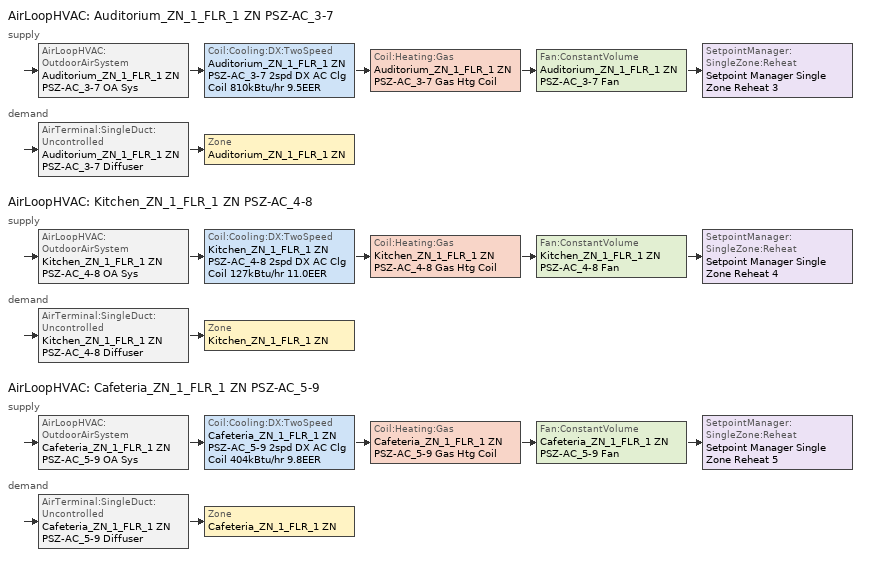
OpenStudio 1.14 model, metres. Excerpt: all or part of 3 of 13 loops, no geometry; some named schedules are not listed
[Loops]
AirLoopHVAC 'Auditorium_ZN_1_FLR_1 ZN PSZ-AC_3-7'
 supply: AirLoopHVAC:OutdoorAirSystem 'Auditorium_ZN_1_FLR_1 ZN PSZ-AC_3-7 OA Sys' > Coil:Cooling:DX:TwoSpeed 'Auditorium_ZN_1_FLR_1 ZN PSZ-AC_3-7 2spd DX AC Clg Coil 810kBtu/hr 9.5EER' > Coil:Heating:Gas 'Auditorium_ZN_1_FLR_1 ZN PSZ-AC_3-7 Gas Htg Coil' > Fan:ConstantVolume 'Auditorium_ZN_1_FLR_1 ZN PSZ-AC_3-7 Fan' > SetpointManager:SingleZone:Reheat 'Setpoint Manager Single Zone Reheat 3'
 demand: AirTerminal:SingleDuct:Uncontrolled 'Auditorium_ZN_1_FLR_1 ZN PSZ-AC_3-7 Diffuser' > Zone 'Auditorium_ZN_1_FLR_1 ZN'
AirLoopHVAC 'Kitchen_ZN_1_FLR_1 ZN PSZ-AC_4-8'
 supply: AirLoopHVAC:OutdoorAirSystem 'Kitchen_ZN_1_FLR_1 ZN PSZ-AC_4-8 OA Sys' > Coil:Cooling:DX:TwoSpeed 'Kitchen_ZN_1_FLR_1 ZN PSZ-AC_4-8 2spd DX AC Clg Coil 127kBtu/hr 11.0EER' > Coil:Heating:Gas 'Kitchen_ZN_1_FLR_1 ZN PSZ-AC_4-8 Gas Htg Coil' > Fan:ConstantVolume 'Kitchen_ZN_1_FLR_1 ZN PSZ-AC_4-8 Fan' > SetpointManager:SingleZone:Reheat 'Setpoint Manager Single Zone Reheat 4'
 demand: AirTerminal:SingleDuct:Uncontrolled 'Kitchen_ZN_1_FLR_1 ZN PSZ-AC_4-8 Diffuser' > Zone 'Kitchen_ZN_1_FLR_1 ZN'
AirLoopHVAC 'Cafeteria_ZN_1_FLR_1 ZN PSZ-AC_5-9'
 supply: AirLoopHVAC:OutdoorAirSystem 'Cafeteria_ZN_1_FLR_1 ZN PSZ-AC_5-9 OA Sys' > Coil:Cooling:DX:TwoSpeed 'Cafeteria_ZN_1_FLR_1 ZN PSZ-AC_5-9 2spd DX AC Clg Coil 404kBtu/hr 9.8EER' > Coil:Heating:Gas 'Cafeteria_ZN_1_FLR_1 ZN PSZ-AC_5-9 Gas Htg Coil' > Fan:ConstantVolume 'Cafeteria_ZN_1_FLR_1 ZN PSZ-AC_5-9 Fan' > SetpointManager:SingleZone:Reheat 'Setpoint Manager Single Zone Reheat 5'
 demand: AirTerminal:SingleDuct:Uncontrolled 'Cafeteria_ZN_1_FLR_1 ZN PSZ-AC_5-9 Diffuser' > Zone 'Cafeteria_ZN_1_FLR_1 ZN'
[Sizing:Zone] Zone Cooling Design Supply Air Temperature Input Method=SupplyAirTemperature; Zone Cooling Design Supply Air Temperature {C}=12.8; Zone Cooling Design Supply Air Temperature Difference {deltaC}=11.11; Zone Heating Design Supply Air Temperature Input Method=SupplyAirTemperature; Zone Heating Design Supply Air Temperature {C}=40; Zone Heating Design Supply Air Temperature Difference {deltaC}=11.11; Zone Cooling Design Supply Air Humidity Ratio {kg-H2O/kg-air}=0.0085; Zone Heating Design Supply Air Humidity Ratio {kg-H2O/kg-air}=0.008; Cooling Design Air Flow Method=DesignDay; Heating Design Air Flow Method=DesignDay; Account for Dedicated Outdoor Air System=No; Dedicated Outdoor Air System Control Strategy=NeutralSupplyAir; Dedicated Outdoor Air Low Setpoint Temperature for Design {C}=autosize; Dedicated Outdoor Air High Setpoint Temperature for Design {C}=autosize
Cafeteria_ZN_1_FLR_1 ZN; Kitchen_ZN_1_FLR_1 ZN; Auditorium_ZN_1_FLR_1 ZN
[Zone equipment]
Cafeteria_ZN_1_FLR_1 ZN: Cafeteria_ZN_1_FLR_1 ZN PSZ-AC_5-9 Diffuser
Kitchen_ZN_1_FLR_1 ZN: Kitchen_ZN_1_FLR_1 ZN PSZ-AC_4-8 Diffuser, Kitchen_ZN_1_FLR_1 ZN Exhaust Fan
Auditorium_ZN_1_FLR_1 ZN: Auditorium_ZN_1_FLR_1 ZN PSZ-AC_3-7 Diffuser
[AirLoopHVAC] Availability Schedule=SchoolSecondary HVACOperationSchd; Design Supply Air Flow Rate {m3/s}=AutoSize
Name | Availability Manager
Auditorium_ZN_1_FLR_1 ZN PSZ-AC_3-7 | Availability Manager Night Cycle 7
Kitchen_ZN_1_FLR_1 ZN PSZ-AC_4-8 | Availability Manager Night Cycle 8
Cafeteria_ZN_1_FLR_1 ZN PSZ-AC_5-9 | Availability Manager Night Cycle 9
[Sizing:System] Type of Load to Size On=Sensible; Design Outdoor Air Flow Rate {m3/s}=Autosize; Minimum System Air Flow Ratio=1; Preheat Design Temperature {C}=7; Preheat Design Humidity Ratio {kg-H2O/kg-Air}=0.008; Precool Design Temperature {C}=12.8; Precool Design Humidity Ratio {kg-H2O/kg-Air}=0.008; Central Cooling Design Supply Air Temperature {C}=12.8; Central Heating Design Supply Air Temperature {C}=40; Sizing Option=Coincident; 100% Outdoor Air in Cooling=No; 100% Outdoor Air in Heating=No; Central Cooling Design Supply Air Humidity Ratio {kg-H2O/kg-Air}=0.0085; Central Heating Design Supply Air Humidity Ratio {kg-H2O/kg-Air}=0.008; Cooling Design Air Flow Method=DesignDay; Cooling Design Air Flow Rate {m3/s}=0; Heating Design Air Flow Method=DesignDay; Heating Design Air Flow Rate {m3/s}=0; System Outdoor Air Method=ZoneSum; Zone Maximum Outdoor Air Fraction=1; Cooling Supply Air Flow Rate Per Floor Area {m3/s-m2}=0.00996765; Cooling Fraction of Autosized Cooling Supply Air Flow Rate=1; Cooling Supply Air Flow Rate Per Unit Cooling Capacity {m3/s-W}=3.94755e-05; Heating Supply Air Flow Rate Per Floor Area {m3/s-m2}=0.00996765; Heating Fraction of Autosized Heating Supply Air Flow Rate=1; Heating Fraction of Autosized Cooling Supply Air Flow Rate=1; Heating Supply Air Flow Rate Per Unit Heating Capacity {m3/s-W}=3.15882e-05; Cooling Design Capacity Method=CoolingDesignCapacity; Cooling Design Capacity {W}=autosize; Cooling Design Capacity Per Floor Area {W/m2}=234.7; Fraction of Autosized Cooling Design Capacity=1; Heating Design Capacity Method=HeatingDesignCapacity; Heating Design Capacity {W}=autosize; Heating Design Capacity Per Floor Area {W/m2}=157; Fraction of Autosized Heating Design Capacity=1; Central Cooling Capacity Control Method=OnOff
Auditorium_ZN_1_FLR_1 ZN PSZ-AC_3-7; Kitchen_ZN_1_FLR_1 ZN PSZ-AC_4-8; Cafeteria_ZN_1_FLR_1 ZN PSZ-AC_5-9
[Controller:OutdoorAir] Minimum Outdoor Air Flow Rate {m3/s}=Autosize; Maximum Outdoor Air Flow Rate {m3/s}=Autosize; Economizer Control Type=DifferentialEnthalpy; Economizer Control Action Type=ModulateFlow; Lockout Type=NoLockout; Minimum Limit Type=FixedMinimum; Minimum Outdoor Air Schedule=SchoolSecondary MinOA_MotorizedDamper_Sched; High Humidity Control=No
Name | Maximum Fraction of Outdoor Air Schedule | Controller Mechanical Ventilation | Heat Recovery Bypass Control Type
Auditorium_ZN_1_FLR_1 ZN PSZ-AC_3-7 OA Sys Controller | AuditoriumZN1FLR1ZNPSZAC37maxOASch | Controller Mechanical Ventilation 3 | BypassWhenOAFlowGreaterThanMinimum
Kitchen_ZN_1_FLR_1 ZN PSZ-AC_4-8 OA Sys Controller | KitchenZN1FLR1ZNPSZAC48maxOASch | Controller Mechanical Ventilation 4 | BypassWhenWithinEconomizerLimits
Cafeteria_ZN_1_FLR_1 ZN PSZ-AC_5-9 OA Sys Controller | CafeteriaZN1FLR1ZNPSZAC59maxOASch | Controller Mechanical Ventilation 5 | BypassWhenOAFlowGreaterThanMinimum
[Controller:MechanicalVentilation] Availability Schedule=Always On Discrete; System Outdoor Air Method=ZoneSum
Controller Mechanical Ventilation 3; Controller Mechanical Ventilation 4; Controller Mechanical Ventilation 5
[AirLoopHVAC:OutdoorAirSystem]
Name | Controller
Auditorium_ZN_1_FLR_1 ZN PSZ-AC_3-7 OA Sys | Auditorium_ZN_1_FLR_1 ZN PSZ-AC_3-7 OA Sys Controller
Kitchen_ZN_1_FLR_1 ZN PSZ-AC_4-8 OA Sys | Kitchen_ZN_1_FLR_1 ZN PSZ-AC_4-8 OA Sys Controller
Cafeteria_ZN_1_FLR_1 ZN PSZ-AC_5-9 OA Sys | Cafeteria_ZN_1_FLR_1 ZN PSZ-AC_5-9 OA Sys Controller
[AvailabilityManager:NightCycle] Control Type=CycleOnAny; Thermostat Tolerance {deltaC}=1; Cycling Run Time {s}=1800
Availability Manager Night Cycle 7; Availability Manager Night Cycle 8; Availability Manager Night Cycle 9
[SetpointManager:SingleZone:Reheat] Minimum Supply Air Temperature {C}=10; Maximum Supply Air Temperature {C}=50
Name | Control Zone
Setpoint Manager Single Zone Reheat 3 | Auditorium_ZN_1_FLR_1 ZN
Setpoint Manager Single Zone Reheat 4 | Kitchen_ZN_1_FLR_1 ZN
Setpoint Manager Single Zone Reheat 5 | Cafeteria_ZN_1_FLR_1 ZN
[Fan:ConstantVolume] Availability Schedule=SchoolSecondary HVACOperationSchd; Maximum Flow Rate {m3/s}=AutoSize
Name | Fan Efficiency | Pressure Rise {Pa} | Motor Efficiency
Auditorium_ZN_1_FLR_1 ZN PSZ-AC_3-7 Fan | 0.6084 | 1018.77 | 0.936
Kitchen_ZN_1_FLR_1 ZN PSZ-AC_4-8 Fan | 0.56225 | 622.722 | 0.865
Cafeteria_ZN_1_FLR_1 ZN PSZ-AC_5-9 Fan | 0.6006 | 1018.77 | 0.924
[Coil:Heating:Gas] Availability Schedule=Always On Discrete; Gas Burner Efficiency=0.8; Nominal Capacity {W}=AutoSize; Parasitic Electric Load {W}=0; Parasitic Gas Load {W}=0
Auditorium_ZN_1_FLR_1 ZN PSZ-AC_3-7 Gas Htg Coil; Kitchen_ZN_1_FLR_1 ZN PSZ-AC_4-8 Gas Htg Coil; Cafeteria_ZN_1_FLR_1 ZN PSZ-AC_5-9 Gas Htg Coil
[Coil:Cooling:DX:TwoSpeed] Availability Schedule=Always On Discrete; Rated High Speed Total Cooling Capacity {W}=Autosize; Rated High Speed Sensible Heat Ratio=Autosize; Rated High Speed Air Flow Rate {m3/s}=Autosize; Rated Low Speed Total Cooling Capacity {W}=Autosize; Rated Low Speed Sensible Heat Ratio=0.69; Condenser Type=AirCooled; High Speed Evaporative Condenser Effectiveness=0; High Speed Evaporative Condenser Air Flow Rate {m3/s}=Autosize; High Speed Evaporative Condenser Pump Rated Power Consumption {W}=Autosize; Low Speed Evaporative Condenser Effectiveness=0; Low Speed Evaporative Condenser Air Flow Rate {m3/s}=Autosize; Low Speed Evaporative Condenser Pump Rated Power Consumption {W}=Autosize; Basin Heater Capacity {W/K}=10; Basin Heater Setpoint Temperature {C}=2
Name | Rated High Speed COP {W/W} | Total Cooling Capacity Function of Temperature Curve | Total Cooling Capacity Function of Flow Fraction Curve | Energy Input Ratio Function of Temperature Curve | Energy Input Ratio Function of Flow Fraction Curve | Part Load Fraction Correlation Curve | Rated Low Speed COP {W/W} | Low Speed Total Cooling Capacity Function of Temperature Curve | Low Speed Energy Input Ratio Function of Temperature Curve
Auditorium_ZN_1_FLR_1 ZN PSZ-AC_3-7 2spd DX AC Clg Coil 810kBtu/hr 9.5EER | 3.2994 | PSZ-AC_Unitary_PackagecoolCapFT | PSZ-AC_Unitary_PackagecoolFFF | PSZ-AC DX Unitary Package EIRFT | PSZ-AC_Unitary_PackagecoolEIRFFF | PSZ-AC_Unitary_PackagecoolPLR | 3.2994 | PSZ-AC_Unitary_PackagecoolCapFT 1 | PSZ-AC DX Unitary Package EIRFT 1
Kitchen_ZN_1_FLR_1 ZN PSZ-AC_4-8 2spd DX AC Clg Coil 127kBtu/hr 11.0EER | 3.79883 | PSZ-AC_Unitary_PackagecoolCapFT 8 | PSZ-AC_Unitary_PackagecoolFFF 4 | PSZ-AC DX Unitary Package EIRFT 8 | PSZ-AC_Unitary_PackagecoolEIRFFF 4 | PSZ-AC_Unitary_PackagecoolPLR 4 | 3.79883 | PSZ-AC_Unitary_PackagecoolCapFT 9 | PSZ-AC DX Unitary Package EIRFT 9
Cafeteria_ZN_1_FLR_1 ZN PSZ-AC_5-9 2spd DX AC Clg Coil 404kBtu/hr 9.8EER | 3.39929 | PSZ-AC_Unitary_PackagecoolCapFT 4 | PSZ-AC_Unitary_PackagecoolFFF 2 | PSZ-AC DX Unitary Package EIRFT 4 | PSZ-AC_Unitary_PackagecoolEIRFFF 2 | PSZ-AC_Unitary_PackagecoolPLR 2 | 3.39929 | PSZ-AC_Unitary_PackagecoolCapFT 5 | PSZ-AC DX Unitary Package EIRFT 5
[AirTerminal:SingleDuct:Uncontrolled] Availability Schedule=Always On Discrete; Maximum Air Flow Rate {m3/s}=AutoSize
Auditorium_ZN_1_FLR_1 ZN PSZ-AC_3-7 Diffuser; Kitchen_ZN_1_FLR_1 ZN PSZ-AC_4-8 Diffuser; Cafeteria_ZN_1_FLR_1 ZN PSZ-AC_5-9 Diffuser
[Fan:ZoneExhaust]
Kitchen_ZN_1_FLR_1 ZN Exhaust Fan: Availability Schedule=SchoolSecondary Kitchen_Exhaust_SCH; Fan Efficiency=0.385; Pressure Rise {Pa}=124.544; Maximum Flow Rate {m3/s}=2.54852; Flow Fraction Schedule=SchoolSecondary Kitchen_Exhaust_SCH_DCV; System Availability Manager Coupling Mode=Decoupled; Balanced Exhaust Fraction Schedule=SchoolSecondary Kitchen Exhaust Fan Balanced Exhaust Fraction Schedule
[Refrigeration:Case] Availability Schedule=Always On Discrete; Zone=Kitchen_ZN_1_FLR_1 ZN; Rated Ambient Temperature {C}=23.8889; Rated Ambient Relative Humidity {percent}=55; Rated Total Cooling Capacity per Unit Length {W/m}=734; Case Length {m}=7.32; Latent Case Credit Curve Type=CaseTemperatureMethod; Standard Case Lighting Power per Unit Length {W/m}=33; Case Lighting Schedule=SchoolSecondary BLDG_LIGHT_SCH; Fraction of Lighting Energy to Case=1; Anti-Sweat Heater Control Type=None; Humidity at Zero Anti-Sweat Heater Energy {percent}=0; Case Height {m}=0; Defrost Energy Correction Curve Type=None; Refrigerated Case Restocking Schedule=SchoolSecondary Kitchen_ZN_1_FLR_1_Case:1_WALKINFREEZER_WalkInStockingSched
Name | Rated Latent Heat Ratio | Rated Runtime Fraction | Case Operating Temperature {C} | Latent Case Credit Curve | Standard Case Fan Power per Unit Length {W/m} | Operating Case Fan Power per Unit Length {W/m} | Fraction of Anti-Sweat Heater Energy to Case | Case Defrost Power per Unit Length {W/m} | Case Defrost Type | Case Defrost Schedule | Case Defrost Drip-Down Schedule | Under Case HVAC Return Air Fraction | Case Credit Fraction Schedule
Kitchen_ZN_1_FLR_1 ZN Walkin Freezer | 0.1 | 0.4 | -23 | Single Shelf Horizontal Latent Energy Multiplier_After2004 | 68.3 | 68.3 | 0 | 410 | Electric | Refrigeration Defrost Schedule | Refrigeration Defrost DripDown Schedule | 0 | Refrigeration Case Credit Schedule
Kitchen_ZN_1_FLR_1 ZN Display Case | 0.08 | 0.85 | 2 | Multi Shelf Vertical Latent Energy Multiplier | 55 | 55 | 0.2 | 0 | OffCycle | Refrigeration Defrost Schedule 1 |  | 0.05
[Refrigeration:Condenser:AirCooled] Rated Subcooling Temperature Difference {deltaC}=0; Condenser Fan Speed Control Type=VariableSpeed; Rated Fan Power {W}=750; Minimum Fan Air Flow Ratio=0.25
Name | Rated Effective Total Heat Rejection Rate Curve
Refrigeration Condenser Air Cooled 1 | Refrigeration Condenser Air Cooled HR Curve
Refrigeration Condenser Air Cooled 2 | Refrigeration Condenser Air Cooled HR Curve 1
[Refrigeration:System] Minimum Condensing Temperature {C}=21; Refrigeration System Working Fluid Type=R404a; Suction Temperature Control Type=ConstantSuctionTemperature; Suction Piping Zone=Kitchen_ZN_1_FLR_1 ZN
Name | Refrigeration Condenser
Refrigeration System 1 | Refrigeration Condenser Air Cooled 1
Refrigeration System 2 | Refrigeration Condenser Air Cooled 2
[EnergyManagementSystem:Sensor]
Name | Output Variable or Output Meter Index Key | Output Variable or Output Meter
AuditoriumZN1FLR1ZNPSZAC37DATRqd | Node 356 | System Node Setpoint Temperature
AuditoriumZN1FLR1ZNPSZAC37HeatingRTF | Auditorium_ZN_1_FLR_1 ZN PSZ-AC_3-7 Gas Htg Coil | Heating Coil Runtime Fraction
AuditoriumZN1FLR1ZNPSZAC37RTF | Auditorium_ZN_1_FLR_1 ZN PSZ-AC_3-7 2spd DX AC Clg Coil 810kBtu/hr 9.5EER | Cooling Coil Runtime Fraction
CafeteriaZN1FLR1ZNPSZAC59DATRqd | Node 378 | System Node Setpoint Temperature
CafeteriaZN1FLR1ZNPSZAC59HeatingRTF | Cafeteria_ZN_1_FLR_1 ZN PSZ-AC_5-9 Gas Htg Coil | Heating Coil Runtime Fraction
CafeteriaZN1FLR1ZNPSZAC59RTF | Cafeteria_ZN_1_FLR_1 ZN PSZ-AC_5-9 2spd DX AC Clg Coil 404kBtu/hr 9.8EER | Cooling Coil Runtime Fraction
KitchenZN1FLR1ZNPSZAC48DATRqd | Node 367 | System Node Setpoint Temperature
KitchenZN1FLR1ZNPSZAC48HeatingRTF | Kitchen_ZN_1_FLR_1 ZN PSZ-AC_4-8 Gas Htg Coil | Heating Coil Runtime Fraction
KitchenZN1FLR1ZNPSZAC48RTF | Kitchen_ZN_1_FLR_1 ZN PSZ-AC_4-8 2spd DX AC Clg Coil 127kBtu/hr 11.0EER | Cooling Coil Runtime Fraction
[EnergyManagementSystem:InternalVariable]
Name | Internal Data Index Key | Internal Data Type
AuditoriumZN1FLR1ZNPSZAC37OADesignMass | Auditorium_ZN_1_FLR_1 ZN PSZ-AC_3-7 OA Sys Controller | Outdoor Air Controller Minimum Mass Flow Rate
AuditoriumZN1FLR1ZNPSZAC37FanDesignPressure | Auditorium_ZN_1_FLR_1 ZN PSZ-AC_3-7 Fan | Fan Nominal Pressure Rise
AuditoriumZN1FLR1ZNPSZAC37DesignFlowMass | Auditorium_ZN_1_FLR_1 ZN PSZ-AC_3-7 OA Sys Controller | Outdoor Air Controller Maximum Mass Flow Rate
CafeteriaZN1FLR1ZNPSZAC59OADesignMass | Cafeteria_ZN_1_FLR_1 ZN PSZ-AC_5-9 OA Sys Controller | Outdoor Air Controller Minimum Mass Flow Rate
CafeteriaZN1FLR1ZNPSZAC59FanDesignPressure | Cafeteria_ZN_1_FLR_1 ZN PSZ-AC_5-9 Fan | Fan Nominal Pressure Rise
CafeteriaZN1FLR1ZNPSZAC59DesignFlowMass | Cafeteria_ZN_1_FLR_1 ZN PSZ-AC_5-9 OA Sys Controller | Outdoor Air Controller Maximum Mass Flow Rate
KitchenZN1FLR1ZNPSZAC48OADesignMass | Kitchen_ZN_1_FLR_1 ZN PSZ-AC_4-8 OA Sys Controller | Outdoor Air Controller Minimum Mass Flow Rate
KitchenZN1FLR1ZNPSZAC48FanDesignPressure | Kitchen_ZN_1_FLR_1 ZN PSZ-AC_4-8 Fan | Fan Nominal Pressure Rise
KitchenZN1FLR1ZNPSZAC48DesignFlowMass | Kitchen_ZN_1_FLR_1 ZN PSZ-AC_4-8 OA Sys Controller | Outdoor Air Controller Maximum Mass Flow Rate
[EnergyManagementSystem:Actuator] Actuated Component Type=Fan; Actuated Component Control Type=Fan Pressure Rise
Name | Actuated Component
AuditoriumZN1FLR1ZNPSZAC37FanPressure | Auditorium_ZN_1_FLR_1 ZN PSZ-AC_3-7 Fan
CafeteriaZN1FLR1ZNPSZAC59FanPressure | Cafeteria_ZN_1_FLR_1 ZN PSZ-AC_5-9 Fan
KitchenZN1FLR1ZNPSZAC48FanPressure | Kitchen_ZN_1_FLR_1 ZN PSZ-AC_4-8 Fan
[Schedule:Ruleset]
Name | Default Day Schedule | Summer Design Day Schedule | Winter Design Day Schedule
SchoolSecondary BLDG_LIGHT_SCH | SchoolSecondary BLDG_LIGHT_SCH Default | SchoolSecondary BLDG_LIGHT_SCH Summer Design Day | SchoolSecondary BLDG_LIGHT_SCH Winter Design Day
SchoolSecondary HVACOperationSchd | SchoolSecondary HVACOperationSchd Default | SchoolSecondary HVACOperationSchd Summer Design Day | SchoolSecondary HVACOperationSchd Winter Design Day
SchoolSecondary MinOA_MotorizedDamper_Sched | SchoolSecondary MinOA_MotorizedDamper_Sched Default | SchoolSecondary MinOA_MotorizedDamper_Sched Summer Design Day | SchoolSecondary MinOA_MotorizedDamper_Sched Winter Design Day
SchoolSecondary Kitchen_Exhaust_SCH | SchoolSecondary Kitchen_Exhaust_SCH Default | SchoolSecondary Kitchen_Exhaust_SCH Summer Design Day | SchoolSecondary Kitchen_Exhaust_SCH Winter Design Day
SchoolSecondary Kitchen_Exhaust_SCH_DCV | SchoolSecondary Kitchen_Exhaust_SCH_DCV Default | SchoolSecondary Kitchen_Exhaust_SCH_DCV Summer Design Day | SchoolSecondary Kitchen_Exhaust_SCH_DCV Winter Design Day
SchoolSecondary Kitchen Exhaust Fan Balanced Exhaust Fraction Schedule | SchoolSecondary Kitchen Exhaust Fan Balanced Exhaust Fraction Schedule Default | SchoolSecondary Kitchen Exhaust Fan Balanced Exhaust Fraction Schedule Summer Design Day | SchoolSecondary Kitchen Exhaust Fan Balanced Exhaust Fraction Schedule Winter Design Day
Refrigeration Defrost Schedule | Refrigeration Defrost Schedule Default
Refrigeration Defrost DripDown Schedule | Refrigeration Defrost DripDown Schedule Default
Refrigeration Case Credit Schedule | Refrigeration Case Credit Schedule Default
SchoolSecondary Kitchen_ZN_1_FLR_1_Case:1_WALKINFREEZER_WalkInStockingSched | SchoolSecondary Kitchen_ZN_1_FLR_1_Case:1_WALKINFREEZER_WalkInStockingSched Default | SchoolSecondary Kitchen_ZN_1_FLR_1_Case:1_WALKINFREEZER_WalkInStockingSched Summer Design Day | SchoolSecondary Kitchen_ZN_1_FLR_1_Case:1_WALKINFREEZER_WalkInStockingSched Winter Design Day
Refrigeration Defrost Schedule 1 | Refrigeration Defrost Schedule Default 1
AuditoriumZN1FLR1ZNPSZAC37maxOASch | AuditoriumZN1FLR1ZNPSZAC37maxOASchDefault
CafeteriaZN1FLR1ZNPSZAC59maxOASch | CafeteriaZN1FLR1ZNPSZAC59maxOASchDefault
KitchenZN1FLR1ZNPSZAC48maxOASch | KitchenZN1FLR1ZNPSZAC48maxOASchDefault
[Schedule:Day]
SchoolSecondary HVACOperationSchd Default; SchoolSecondary MinOA_MotorizedDamper_Sched Default; SchoolSecondary Kitchen_Exhaust_SCH Default; SchoolSecondary Kitchen Exhaust Fan Balanced Exhaust Fraction Schedule Default: 24, 0, 0
SchoolSecondary HVACOperationSchd Winter Design Day; SchoolSecondary HVACOperationSchd Summer Design Day: 7, 0, 0, 21, 0, 1, 24, 0, 0
SchoolSecondary MinOA_MotorizedDamper_Sched Winter Design Day; SchoolSecondary MinOA_MotorizedDamper_Sched Summer Design Day; SchoolSecondary Kitchen_Exhaust_SCH Winter Design Day; SchoolSecondary Kitchen_Exhaust_SCH Summer Design Day: 8, 0, 0, 21, 0, 1, 24, 0, 0
SchoolSecondary Kitchen_Exhaust_SCH_DCV Default; SchoolSecondary Kitchen_Exhaust_SCH_DCV Winter Design Day; SchoolSecondary Kitchen_Exhaust_SCH_DCV Summer Design Day: 24, 0, 1
SchoolSecondary Kitchen Exhaust Fan Balanced Exhaust Fraction Schedule Winter Design Day; SchoolSecondary Kitchen Exhaust Fan Balanced Exhaust Fraction Schedule Summer Design Day: 8, 0, 0, 21, 0, 0.746296, 24, 0, 0
AuditoriumZN1FLR1ZNPSZAC37maxOASchDefault; CafeteriaZN1FLR1ZNPSZAC59maxOASchDefault; KitchenZN1FLR1ZNPSZAC48maxOASchDefault: 24, 0, 0.7
[Schedule:Rule] Date Specification Type=DateRange; Start Day=1
Name | Schedule Ruleset | Rule Order | Day Schedule | Apply Monday | Apply Tuesday | Apply Wednesday | Apply Thursday | Apply Friday | Start Month | End Month | End Day | Apply Sunday | Apply Saturday
Schedule Rule 93 | SchoolSecondary HVACOperationSchd | 0 | SchoolSecondary HVACOperationSchd WntrDsn|SmrDsn|Wkdy Day | Yes | Yes | Yes | Yes | Yes | 1 | 12 | 31
Schedule Rule 94 | SchoolSecondary MinOA_MotorizedDamper_Sched | 0 | SchoolSecondary MinOA_MotorizedDamper_Sched WntrDsn|SmrDsn|Wkdy Day | Yes | Yes | Yes | Yes | Yes | 1 | 12 | 31
Schedule Rule 95 | SchoolSecondary Kitchen_Exhaust_SCH | 4 | SchoolSecondary Kitchen_Exhaust_SCH Wkdy Day | Yes | Yes | Yes | Yes | Yes | 1 | 6 | 30
Schedule Rule 96 | SchoolSecondary Kitchen_Exhaust_SCH | 3 | SchoolSecondary Kitchen_Exhaust_SCH Wknd Day |  |  |  |  |  | 1 | 6 | 30 | Yes | Yes
Schedule Rule 97 | SchoolSecondary Kitchen_Exhaust_SCH | 2 | SchoolSecondary Kitchen_Exhaust_SCH Wkdy Day 1 | Yes | Yes | Yes | Yes | Yes | 7 | 9 | 1
Schedule Rule 98 | SchoolSecondary Kitchen_Exhaust_SCH | 1 | SchoolSecondary Kitchen_Exhaust_SCH Wknd Day 1 |  |  |  |  |  | 7 | 9 | 1 | Yes | Yes
Schedule Rule 99 | SchoolSecondary Kitchen_Exhaust_SCH | 0 | SchoolSecondary Kitchen_Exhaust_SCH Wkdy Day 2 | Yes | Yes | Yes | Yes | Yes | 9 | 12 | 31
Schedule Rule 100 | SchoolSecondary Kitchen Exhaust Fan Balanced Exhaust Fraction Schedule | 4 | SchoolSecondary Kitchen Exhaust Fan Balanced Exhaust Fraction Schedule Wkdy Day | Yes | Yes | Yes | Yes | Yes | 1 | 6 | 30
Schedule Rule 101 | SchoolSecondary Kitchen Exhaust Fan Balanced Exhaust Fraction Schedule | 3 | SchoolSecondary Kitchen Exhaust Fan Balanced Exhaust Fraction Schedule Wknd Day |  |  |  |  |  | 1 | 6 | 30 | Yes | Yes
[Curve:Biquadratic] Minimum Value of x=12.77778; Maximum Value of x=23.88889; Minimum Value of y=21.11111; Maximum Value of y=46.11111
Name | Coefficient1 Constant | Coefficient2 x | Coefficient3 x**2 | Coefficient4 y | Coefficient5 y**2 | Coefficient6 x*y
PSZ-AC_Unitary_PackagecoolCapFT; PSZ-AC_Unitary_PackagecoolCapFT 1; PSZ-AC_Unitary_PackagecoolCapFT 4; PSZ-AC_Unitary_PackagecoolCapFT 5; PSZ-AC_Unitary_PackagecoolCapFT 8; PSZ-AC_Unitary_PackagecoolCapFT 9 | 0.766956 | 0.0107756 | -4.14703e-05 | 0.00134961 | -0.000261144 | 0.000457488
PSZ-AC DX Unitary Package EIRFT; PSZ-AC DX Unitary Package EIRFT 1; PSZ-AC DX Unitary Package EIRFT 4; PSZ-AC DX Unitary Package EIRFT 5; PSZ-AC DX Unitary Package EIRFT 8; PSZ-AC DX Unitary Package EIRFT 9 | 0.297145 | 0.0430933 | -0.000748766 | 0.00597727 | 0.000482112 | -0.000956448
[Curve:Quadratic]
Name | Coefficient1 Constant | Coefficient2 x | Coefficient3 x**2 | Minimum Value of x | Maximum Value of x
PSZ-AC_Unitary_PackagecoolFFF; PSZ-AC_Unitary_PackagecoolFFF 2; PSZ-AC_Unitary_PackagecoolFFF 4 | 0.8 | 0.2 | 0 | 0.5 | 1.5
PSZ-AC_Unitary_PackagecoolEIRFFF; PSZ-AC_Unitary_PackagecoolEIRFFF 2; PSZ-AC_Unitary_PackagecoolEIRFFF 4 | 1.156 | -0.1816 | 0.0256 | 0.5 | 1.5
PSZ-AC_Unitary_PackagecoolPLR; PSZ-AC_Unitary_PackagecoolPLR 2; PSZ-AC_Unitary_PackagecoolPLR 4 | 0.75 | 0.25 | 0 | 0 | 1
[Schedule:Constant]
Always On Discrete: Value=1
[Curve:Cubic] Minimum Value of x=-35; Maximum Value of x=20
Name | Coefficient1 Constant | Coefficient2 x | Coefficient3 x**2 | Coefficient4 x**3
Single Shelf Horizontal Latent Energy Multiplier_After2004 | 0.0236 | 0.0006 | 0 | 0
Multi Shelf Vertical Latent Energy Multiplier | 0.0265263 | 0.00107803 | -6.02558e-05 | 1.23732e-06
[Curve:Linear] Coefficient1 Constant=0; Coefficient2 x=22000; Minimum Value of x=5; Maximum Value of x=22.2
Refrigeration Condenser Air Cooled HR Curve; Refrigeration Condenser Air Cooled HR Curve 1
